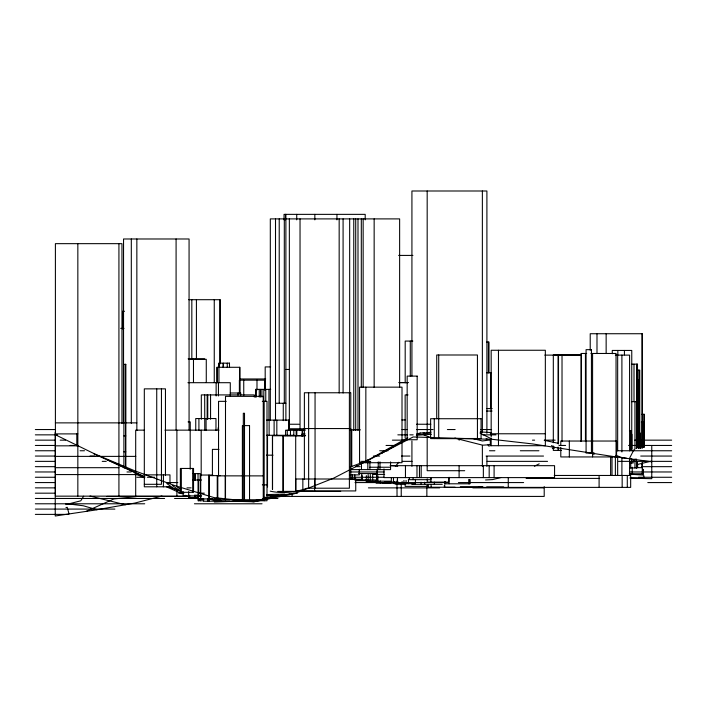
<?xml version="1.0" encoding="UTF-8"?>
<svg xmlns="http://www.w3.org/2000/svg" width="707" height="707" viewBox="0 0 707 707"><rect width="100%" height="100%" fill="white"/><g stroke="black" fill="none" stroke-linecap="round" stroke-linejoin="round"><path stroke-width="1.06" d="M431.067 432.189L424.209 432.949L423.9 434.929L429.441 437.067M288.871 494.449L288.96 493.954L294.28 493.265M83.665 496.19L80.775 500.812L65.866 504.612M459.099 440.187L459.691 439.374L482.642 445.18L489.827 444.765M390.361 465.568L395.664 465.948L398.872 462.237M635.195 448.671L633.79 450.041L629.672 458.021L630.494 458.87M260.98 499.584L254.078 501.042L246.557 500.909L254.078 501.351L261.97 499.372M407.736 437.748L362.718 463.058M381.709 453.231L407.435 438.685M534.386 466.222L539.202 463.845M368.497 460.124L350.31 467.018M86.174 511.382L113.871 498.956L136.327 496.623M365.705 460.796L369.505 459.373M290.082 494.202C275.924 494.352 262.164 502.58 247.662 500.909M416.573 434.125L421.204 432.569M263.022 499.16L279.062 495.271L274.581 495.536L262.668 499.045M307.439 488.104C295.694 492.372 282.34 493.866 270.224 491.153M636.344 459.055L633.543 459.974L633.339 459.523M356.019 466.081L357.627 465.639M161.983 496.049L134.772 503.092L95.003 510.065L55.234 516.004L55.234 432.242M500.883 477.552L492.691 479.576L485.55 479.973M65.963 507.608L67.218 507.29L69.039 513.936M636.715 464.614L650.687 461.317M260.636 500.035L273.088 497.666M214.309 500.768L254.078 501.767L293.847 493.884L333.616 478.179L413.153 436.97L492.691 439.365L532.459 443.916L611.997 456.342L651.766 461.795M258.656 499.54L256.288 499.99M262.951 498.691L266.177 498.055M430.439 433.082L416.697 434.363M431.42 434.284L416.37 435.291M269.022 497.233L264.162 497.436M478.436 487.043L482.872 486.778L460.328 486.778M284.85 494.113L266.733 494.582M214.309 502.005L244.401 500.892M251.931 500.618L254.078 500.538M480.239 432.083L482.386 432.057M266.91 495.554L274.581 495.536M398.651 255.421L412.923 255.421M188.716 299.697L220.16 299.697L220.16 363.769M124.52 311.274L122.576 311.274L122.576 328.923M120.747 328.375L123.99 328.375M412.853 341.074L405.191 341.074L405.191 382.814M486.672 342.064L488.997 342.064L488.997 372.819M586.677 353.473L581.092 353.473L581.092 441.468M590.928 353.473L616.044 353.473L616.044 456.872M581.428 354.958L553.316 354.958L553.316 442.723M544.779 355.117L581.357 355.117M615.373 355.117L629.583 355.117L629.583 450.88M188.115 358.856L204.685 358.856M188.557 359.315L206.276 359.315L206.276 382.381M229.501 363.151L218.94 363.151L218.958 382.62M631.899 364.149L637.502 364.149L637.431 447.752L637.352 364.149M270.666 366.915L265.187 366.915L265.187 390.114M217.102 367.287L217.102 382.62L217.04 367.287L239.806 367.287L239.806 393.578M285.884 369.461L289.136 369.461M637.705 370.123L639.755 370.123L639.755 447.778M486.681 372.783L491.533 372.783M239.523 378.97L265.699 378.97M264.63 380.154L264.63 389.99L264.648 380.154L239.373 380.154L239.381 393.278M399.04 382.567L408.107 382.567M187.912 382.699L230.288 382.699L230.288 395.955M399.084 382.637L408.036 382.637M255.651 389.38L270.701 389.38M230.243 392.995L240.733 392.995L240.733 395.178M408.045 394.921L405.146 394.921L405.146 437.907M226.249 401.337L218.543 401.337L218.543 475.634M262.315 401.337L267.007 401.337L267.007 496.517M631.554 401.664L636.821 401.664L636.821 448.061M275.509 403.264L285.884 403.264M486.929 408.575L492.16 408.575M486.725 411.05L492.054 411.05M641.983 414.258L644.254 414.258L644.254 447.169M401.868 419.94L405.235 419.94M266.539 420.108L289.357 420.108M188.071 421.902L190.254 421.902L190.254 430.634M641.337 422.088L643.529 422.088L643.529 447.39M55.402 422.874L136.849 422.874M288.686 424.244L299.149 424.244M416.467 424.244L430.828 424.244M304.381 428.557L350.769 428.557M289.349 428.76L305.468 428.76M35.35 429.547L55.234 429.547M288.438 429.547L304.452 429.547M402.018 429.547L407.082 429.547M416.467 429.547L433.038 429.547M447.398 429.547L455.131 429.547M480.539 429.547L491.586 429.547M349.992 429.847L360.393 429.847M144.369 430.139L135.691 430.139L135.691 471.428M164.97 430.139L218.976 430.139M305.344 430.201L285.593 430.201L285.593 435.618M629.407 430.828L631.324 430.828L631.333 450.209M490.304 433.771L545.344 433.771M55.234 433.895L77.841 433.895M305.141 433.992L301.924 433.992L301.924 436.157M631.333 434.301L631.908 434.301L631.908 450.209M35.35 434.849L57.4 434.849M397.838 434.849L407.683 434.849M409.874 434.849L413.153 434.849M482.748 434.849L496.005 434.849M266.433 435.282L294.298 435.282M305.574 435.689L283.348 435.689L283.348 491.365L295.703 491.365L295.703 435.689M305.141 435.751L272.425 435.751L272.425 489.244M123.902 435.919L125.784 435.919M436.723 438.508L477.437 438.508L477.437 354.994L436.723 354.994L436.723 418.721M35.35 440.152L55.234 440.152M60.201 440.152L65.53 440.152M392.394 440.152L404.784 440.152M532.459 440.152L534.625 440.152M544.363 440.152L555.181 440.152M634.718 440.152L671.65 440.152M639.879 440.965L642.089 440.965M638.783 445.216L640.047 445.216L640.047 448.397M35.35 445.454L55.234 445.454M70.143 445.454L74.456 445.454M386.04 445.454L396.406 445.454M558.972 445.454L565.6 445.454M628.567 445.454L671.65 445.454M55.234 445.825L77.841 445.825M552.37 448.503L554.253 448.503M218.984 449.378L212.409 449.378L212.409 475.625M561.544 450.403L553.316 450.403L553.316 446.011M35.35 450.757L55.234 450.757M80.094 450.757L84.469 450.757M379.694 450.757L388.037 450.757M489.491 450.757L494.9 450.757M520.308 450.757L538.911 450.757M616.416 450.757L671.65 450.757M123.902 451.826L125.784 451.826M266.433 455.167L273.017 455.167M35.35 456.059L55.234 456.059M90.036 456.059L95.003 456.059M373.384 456.059L379.668 456.059M401.488 456.059L409.972 456.059M486.062 456.059L543.506 456.059M640.719 456.059L671.65 456.059M55.402 456.386L135.788 456.386M35.35 461.362L55.234 461.362M102.232 461.362L106.253 461.362M360.826 461.362L370.733 461.362M402.239 461.362L412.057 461.362M487.167 461.362L547.536 461.362M618.625 461.362L671.65 461.362M361.648 462.714L359.554 462.714L359.554 387.153L402.009 387.153L402.009 462.714L363.522 462.714M629.495 462.988L633.189 462.988L633.189 459.736M642.133 464.967L642.248 462.758M390.193 465.674L554.562 465.674L554.562 477.605L383.981 477.605L383.981 468.935M35.35 466.664L55.234 466.664M355.559 466.664L360.128 466.664M641.823 466.664L671.65 466.664M637.14 466.691L636.927 461.388M369.902 467.23L390.564 467.23M636.574 467.548L637.617 467.548L637.617 464.366M55.402 467.689L118.926 467.689M636.574 467.672L642.327 467.672L642.327 463.253M629.442 467.946L636.821 467.946L636.821 461.317M349.992 469.616L390.564 469.616L390.564 461.883M464.702 470.703L427.178 470.703L427.178 437.668M35.35 471.967L55.234 471.967M126.977 471.967L131.157 471.967M350.363 471.967L384.131 471.967M629.672 471.967L671.65 471.967M358.723 473.575L377.202 473.575L377.202 469.236M193.046 473.61L200.161 473.61L200.161 480.124M629.292 473.787L643.529 473.787M373.596 474.397L384.643 474.397M55.402 474.574L136.849 474.574M145.35 474.874L169.972 474.874L169.972 483.553M349.912 474.883L359.28 474.883L359.28 469.466M212.798 475.042L200.735 475.042L200.735 498.903L212.798 498.903M554.226 475.458L630.671 475.458L630.671 487.388L444.376 487.388L444.376 485.214M220.434 475.625L209.139 475.625L209.139 501.228M263.243 475.891L217.8 475.855L217.8 499.716L229.819 499.752M35.35 477.269L55.234 477.269M136.866 477.269L144.193 477.269M147.33 477.269L154.656 477.269M350.76 477.269L384.131 477.269M638.509 477.269L671.65 477.269M630.025 477.888L644.254 477.888M526.132 478.4L599.651 478.4M350.283 479.293L361.869 479.293L361.869 476.041M192.852 480.009L201.513 480.009M358.228 479.965L376.822 479.965L376.822 474.538M355.108 480.407L368.771 480.407M355.329 480.663L366.076 480.663M368.091 481.175L391.342 481.175L391.342 477.923M380.198 481.626L366.244 481.626L366.244 479.452M384.387 481.988L397.643 481.988M35.35 482.572L55.234 482.572M166.808 482.572L177.855 482.572M355.011 482.572L447.398 482.572M458.41 482.572L523.622 482.572M647.789 482.572L671.65 482.572M382.301 482.784L390.953 482.784M394.63 483.137L376.124 483.137L376.124 480.972M415.53 483.703L394.082 483.703L394.082 481.529M395.513 484.039L405.093 484.039M144.316 484.304L161.452 484.304L161.452 388.859M411.845 484.33L442.255 484.33M262.315 484.852L267.007 484.852M428.548 486.389L405.146 486.389L405.146 484.189M169.972 486.805L144.316 486.805L144.316 388.859L165.456 388.859L165.456 475.528M486.672 486.955L503.667 486.955M455.087 487.229L427.726 487.229L427.726 485.055M35.35 487.874L55.234 487.874M186.966 487.874L191.111 487.874M368.418 487.874L439.666 487.874M472.806 487.874L543.824 487.874M298.239 491.365L340.694 491.365M277.745 491.427L282.941 491.427L282.941 435.751M298.195 491.427L313.254 491.427M193.541 492.311L180.373 492.311L180.373 468.449L193.541 468.449L193.541 491.232M35.35 493.177L55.234 493.177M178.677 493.177L183.838 493.177M198.879 493.177L204.367 493.177M293.847 493.177L297.461 493.177M201.513 495.916L183.237 495.916L183.237 491.674M186.904 496.155L55.402 496.155L55.402 243.659L121.958 243.659L121.958 423.546M107.013 496.42L188.142 496.42M279.194 496.42L544.204 496.42L544.204 486.637M198.031 497.472L188.654 497.472L188.681 491.674M35.35 498.479L164.598 498.479M174.541 498.479L201.318 498.479M214.309 498.479L222.263 498.479M269.261 498.479L277.939 498.479M203.66 499.169L198.216 499.169L198.216 495.987M209.139 499.487L220.434 499.487M231.967 499.752L263.243 499.752L263.243 396.353L225.498 396.353L225.506 499.752M203.607 500.759L198.075 500.759L198.075 497.578M218.543 500.759L220.743 500.759M238.347 500.759L242.748 500.759M243.323 500.75L244.507 500.75L244.507 413.259L243.323 413.259L243.323 500.75L239.107 500.503M249.35 500.759L256.288 500.759M257.56 500.759L267.007 500.759L267.007 498.576M215.715 501.228L203.607 501.228L203.607 499.062M35.35 503.782L144.714 503.782M194.425 503.782L262.032 503.782M35.35 509.084L114.888 509.084M35.35 514.387L68.491 514.387M216.466 500.026L210.262 498.912M220.761 500.485L214.309 500.379L208.035 498.727M239.028 500.786L243.332 500.856M630.273 478.197L651.766 478.692L651.766 446.214M216.475 499.655L211.19 498.762M480.866 431.968L491.612 432.596M239.134 500.468L242.333 500.662M629.557 474.158L643.724 475.095M254.078 501.767L214.309 497.675L174.541 485.515L134.772 470.827L95.003 454.071L55.234 434.69M65.839 503.605L83.355 505.779L96.886 509.729M134.772 473.876L144.679 477.72M615.903 455.335L621.771 457.526L626.915 458.375M395.664 465.948L397.723 466.293M544.284 440.302L558.256 443.316M90.019 496.058L125.333 504.745M473.195 438.579L482.324 440.974L490.278 439.904L486.062 438.791M196.042 495.139L200.152 496.217M194.593 495.183L200.726 496.8M454.857 438.084L459.691 439.374M197.686 495.147L200.806 495.978M621.745 457.517L622.628 457.783M167.762 486.637L180.647 491.1L168.982 486.716M422.636 432.463L424.209 432.949M144.829 476.765L106.978 459.559M144.776 477.172L93.704 453.7M166.587 486.884L182.362 493.857M194.699 497.419L196.608 498.302M480.026 433.073L491.595 438.897M185.101 495.307L186.922 496.27M551.469 445.587L554.376 447.151M181.655 491.674L183.263 492.585M179.587 490.358L172.296 485.523M177.448 487.229L180.621 489.297M173.648 488.502L166.861 483.517M487.927 444.871L489.129 446.347M644.024 414.258L644.024 447.169M643.883 475.899L643.883 477.888M643.237 422.088L643.308 447.39M643.308 469.386L643.237 473.787M643.017 422.088L643.017 447.39M643.017 469.386L643.017 473.787M642.283 422.088L642.283 447.39M642.283 468.281L642.283 473.787M642.248 447.319L642.248 333.731L590.212 333.731L590.212 350.274M642.133 333.731L642.133 448.424M642.133 462.758L642.089 467.672M640.675 440.965L640.675 448.291M640.312 447.39L640.312 433.029L640.091 447.39M638.845 370.123L638.783 448.397M638.695 447.885L638.695 380.021L638.501 447.885M637.502 464.252L637.431 467.548L637.352 464.252M637.237 464.366L637.237 467.548M636.574 364.149L636.609 448.061M636.609 461.317L636.609 467.946M636.477 401.664L636.477 448.061M636.477 460.213L636.477 467.946M634.939 401.664L634.939 448.061M634.939 459.108L634.939 467.946M634.011 364.149L634.011 401.549M632.244 467.186L632.244 473.787M631.758 448.759L631.758 350.442L612.271 350.442L612.271 353.756M631.66 458.649L631.66 462.988M630.679 430.828L630.679 449.608M630.75 462.422L630.75 467.946M629.583 458.587L629.583 475.104M627.295 475.458L627.295 487.388M624.431 350.442L624.431 354.861M622.16 475.458L622.16 487.388M621.904 355.117L621.904 451.985M621.904 457.491L621.904 475.104M617.838 350.442L617.838 354.861M617.662 355.117L617.662 450.88M617.662 457.491L617.662 475.104M615.373 456.386L615.373 475.104M612.015 456.386L612.015 475.104M610.618 456.386L610.618 475.104M606.146 333.731L606.146 353.58M599.094 475.458L599.094 487.388M596.991 333.731L596.991 353.58M593.845 452.471L593.845 454.672M592.581 353.473L592.581 456.872M585.44 353.473L585.44 441.468M581.375 353.473L581.375 441.468M569.329 441.035L569.329 456.943M562.021 354.958L562.021 441.628M560.792 445.277L560.792 441.035L616.566 441.035L616.566 456.943L560.792 456.943L560.792 447.398M558.512 354.958L558.512 443.819M558.512 448.211L558.512 450.403M558.07 354.958L558.07 443.819M558.07 447.107L558.07 450.403M508.262 477.623L508.262 487.388M498.47 350.257L498.47 445.702M494.096 465.674L494.096 477.605M491.171 437.023L491.171 350.257L545.344 350.257L545.344 445.702L490.304 445.702L490.304 439.188M491.171 439.118L491.171 445.702M490.711 372.783L490.711 408.876M489.182 465.674L489.182 477.605M488.404 342.064L488.387 372.819M486.902 433.267L486.902 190.996L411.925 190.996L411.925 376M486.902 456.386L486.902 466.302M483.349 465.674L483.349 477.605M482.368 190.996L482.368 432.163M482.368 445.375L482.368 466.302M469.916 479.461L469.916 483.8L444.942 483.8L444.942 481.635M469.704 479.461L469.704 483.8M468.741 479.461L468.741 483.8M459.099 465.674L459.099 477.605M449.095 477.296L449.095 483.8M448.689 477.764L448.689 482.103L427.231 482.103L427.231 478.851M445.145 481.635L445.145 483.8M444.703 485.055L444.703 487.229M438.711 354.994L438.711 438.508M434.345 482.165L434.345 484.33M434.266 418.721L434.266 438.605M431.12 485.011L431.12 487.211M430.943 477.764L430.943 482.103M430.837 477.508L430.837 479.673L409.362 479.673L409.362 477.508M428.009 485.011L428.009 487.211M427.178 190.996L427.178 432.163M426.86 485.55L426.86 496.42M424.713 482.165L424.713 484.33M421.178 465.674L421.178 477.605M421.036 482.165L421.036 484.33M419.454 465.674L419.454 477.605M416.98 465.674L416.98 477.605M415.407 479.364L415.407 483.703M413.082 477.508L413.082 479.673M411.925 440.974L411.925 466.302M410.281 341.074L410.281 376.23M408.487 479.364L408.487 483.703M406.065 480.442L406.065 483.703M405.456 465.674L405.456 477.605M403.936 480.442L403.936 483.703M402.106 481.529L402.106 483.703M401.231 484.463L401.231 496.42M399.632 387.489L399.632 218.896L270.313 218.896L270.313 420.55M397.811 481.529L397.811 483.703M397.484 477.649L397.484 481.988M397.201 479.823L397.201 481.988M396.998 484.463L397.034 496.42M393.472 477.649L393.472 481.988M380.313 480.972L380.313 483.137M379.995 461.883L379.995 469.616M378.245 461.883L378.245 469.616M377.909 475.749L377.909 481.175M377.317 468.971L377.317 474.397M376.654 475.749L376.654 481.175M374.153 218.896L374.153 387.489M372.686 473.451L372.686 479.965M370.291 474.538L370.291 479.965M369.902 461.883L369.902 469.616M368.153 474.538L368.153 479.965M367.817 461.883L367.817 469.616M367.693 479.452L367.693 481.626M366.332 475.625L366.332 479.965M365.846 387.153L365.846 462.714M365.201 219.859L365.201 214.362L284.037 214.362L284.037 219.859M363.151 218.896L363.151 387.489M361.993 475.625L361.993 479.965M361.763 473.876L361.763 479.293M361.471 462.988L361.471 469.616M361.304 218.896L361.304 387.489M359.474 469.236L359.474 473.575M357.998 218.896L357.998 430.466M355.709 218.896L355.709 430.466M354.834 474.954L354.834 479.293M353.765 218.896L353.765 430.466M352.404 474.954L352.404 479.293M351.75 429.847L351.75 466.302M350.769 479.434L350.769 392.765L304.381 392.765L304.381 479.434M349.665 218.896L349.665 392.995M349.391 392.765L349.391 488.21L308.641 488.21L308.641 392.765M343.089 218.896L343.089 392.995M339.166 218.896L339.166 392.995M336.947 214.362L336.947 219.859M315.057 392.765L315.057 488.21M314.845 214.362L314.845 219.859M314.615 479.001L314.615 490.932M302.852 479.001L302.852 490.932M302.649 430.201L302.693 436.157M302.136 430.201L302.136 435.618M300.033 218.896L300.033 430.466M296.825 430.201L296.825 435.618M296.728 214.362L296.728 219.859M296.162 430.201L296.162 435.618M293.803 430.201L293.803 435.618M292.079 494.246L292.079 496.42M290.453 430.201L290.453 435.618M289.349 218.896L289.349 430.466M288.712 420.108L288.712 429.927M287.272 430.201L287.272 435.618M285.884 214.362L285.884 420.647M285.451 214.362L285.451 219.859M284.311 218.896L284.311 402.919M283.268 403.264L283.268 420.647M279.221 218.896L279.221 402.919M276.835 420.108L276.835 435.388M275.509 218.896L275.509 420.647M274.113 420.108L274.113 435.388M272.548 435.751L272.548 489.244M269.12 420.108L269.12 435.388M268.943 389.38L268.943 420.232M267.52 435.282L267.52 486.982M265.77 389.38L265.77 401.496M264.162 401.337L264.162 500.759M263.826 389.38L263.826 401.496M261.926 389.38L261.926 397.087M260.503 389.38L260.503 397.087M259.239 389.38L259.239 397.087M256.995 380.154L256.986 389.99M256.155 389.38L256.155 397.087M255.784 389.38L255.651 397.087M254.308 397.122L254.308 394.913L201.318 394.913L201.318 419.216M243.738 380.154L243.756 395.46M239.726 367.287L239.726 393.578M238.038 392.995L237.994 395.178M229.483 363.151L229.501 367.552M227.265 363.151L227.274 367.552M225.197 475.855L225.197 499.716M219.983 299.697L219.983 363.769M219.02 363.151L219.02 367.552M218.445 382.699L218.445 395.955M218.154 427.77L218.154 429.936M217.243 475.625L217.243 499.487M216.13 382.699L216.13 395.955M215.971 430.554L215.971 418.544L195.742 418.544L195.742 430.554M214.256 299.697L214.256 382.549M210.562 394.913L210.562 419.216M209.484 499.062L209.484 501.228M209.007 475.042L209.007 498.903M207.84 499.062L207.84 501.228M207.743 394.913L207.743 419.216M207.496 499.062L207.496 501.228M207.169 394.913L207.169 419.216M206.073 418.544L206.073 430.554M204.685 394.913L204.774 430.554M201.186 430.139L201.186 475.776M200.408 480.009L200.408 495.916M200.328 498.638L200.328 500.759M198.914 418.544L198.914 430.554M198.632 480.009L198.632 495.916M198.64 498.638L198.64 500.759M198.057 480.009L198.057 495.916M198.031 473.61L198.031 480.124M196.422 299.697L196.422 359.35M195.247 473.61L195.247 480.124M195.247 495.307L195.247 497.472M194.902 473.61L194.902 480.124M194.902 495.307L194.902 497.472M193.479 359.315L193.479 382.381M192.693 468.449L192.693 492.311M191.827 299.697L191.827 359.35M190.192 430.139L190.192 469.254M189.662 495.307L189.662 497.472M189.114 495.307L189.114 497.472M189.069 429.936L189.069 238.984L123.539 238.984L123.539 423.307M181.328 468.449L181.354 492.311M176.891 430.139L176.891 486.637M176.891 489.898L176.891 496.42M176.087 238.984L176.087 429.936M163.405 474.874L163.405 486.805M156.733 388.859L156.733 486.805M136.849 238.984L136.849 430.581M135.691 473.602L135.691 496.42M131.308 238.984L131.308 423.307M125.537 364.335L125.537 467.734M123.425 328.375L123.425 423.378M118.926 243.659L118.926 496.155M77.841 243.659L77.841 496.155M76.807 433.895L76.807 445.825M591.441 349.656L586.076 349.656L586.076 453.054L591.441 453.054L591.441 349.656M125.784 364.335L123.902 364.335L123.902 467.734L125.784 467.734L125.784 364.335M417.174 376.115L407.161 376.115L407.161 439.745L417.174 439.745L417.174 376.115M481.069 418.721L430.625 418.721L430.625 438.605L481.069 438.605L481.069 418.721M249.536 425.605L242.377 425.605L242.377 501.166L249.536 501.166L249.536 425.605M355.745 479.001L295.791 479.001L295.791 490.932L355.745 490.932L355.745 479.001M223.262 367.552L223.262 363.151L223.244 367.552"/></g></svg>
